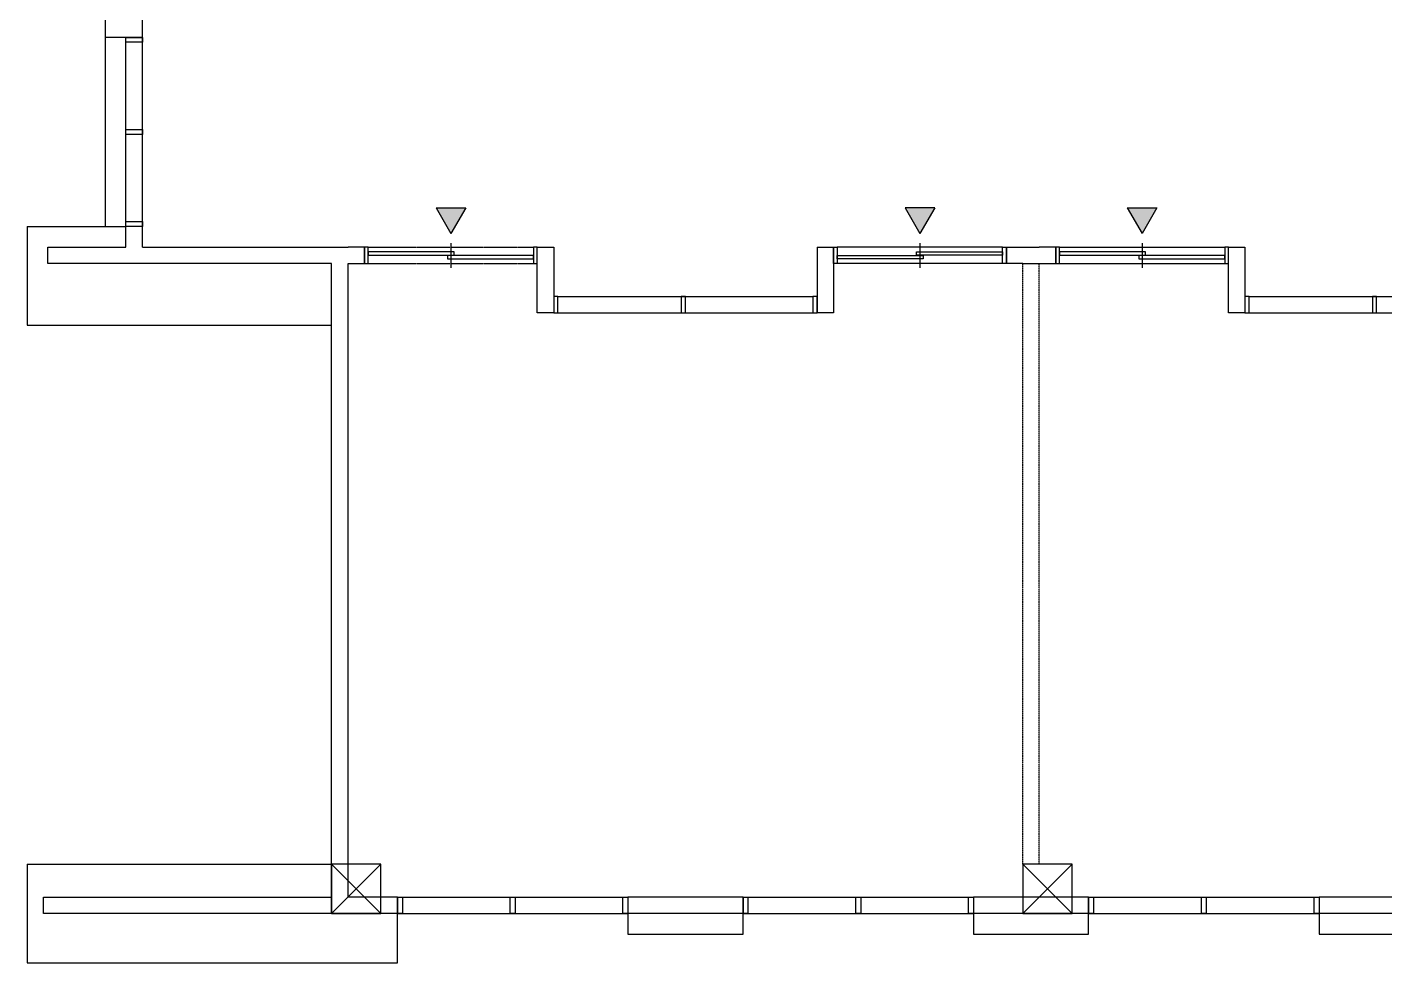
# Model space of a CAD drawing. Header units: millimetres. Extents: x -205 to 117945, y 114 to 103664.
# Drawn here: x -205 to 16295, y 83564 to 94939 of the extents above; entities that cross this region are included whole.
import ezdxf

# ---------------------------------------------------------------- set-up
doc = ezdxf.new("R2010")
doc.units = ezdxf.units.MM
doc.linetypes.add('D_HIDDEN', pattern=[0.35, 0.2, -0.15])
doc.linetypes.add('HID', pattern=[2.2, 1.5, -0.7])
for name, color, linetype in [('A-FIN', 6, 'Continuous'), ('A-FIN-GL', 5, 'Continuous'), ('A-FIN-ST', 4, 'Continuous'), ('A-HID2', 7, 'HID'), ('A-RC', 2, 'Continuous'), ('A-WND2', 253, 'Continuous'), ('AA-WAXM-CONC', 2, 'Continuous'), ('G-SYM', 7, 'Continuous'), ('H-PAT 8', 8, 'Continuous')]:
    doc.layers.add(name, color=color, linetype=linetype)
doc.layers.add('G-DEF1', color=163, linetype='Continuous', plot=False)

# ---------------------------------------------------------------- blocks, each defined once
blk = doc.blocks.new('COL')
at = {"layer": 'A-RC'}
blk.add_lwpolyline([(-2370007, 768928), (-2369407, 768928), (-2369407, 769528), (-2370007, 769528)], close=True, dxfattribs=at)
at = {"layer": 'G-DEF1', "flags": 128}
for points in [[(-2370007, 769528), (-2369407, 768928)], [(-2370007, 768928), (-2369407, 769528)]]:
    blk.add_lwpolyline(points, dxfattribs=at)
blk = doc.blocks.new('교실문')
at = {"layer": 'G-SYM'}
h = blk.add_hatch(color=256, dxfattribs=at)
h.dxf.hatch_style = 1
h.paths.add_polyline_path([(241522, -220325), (241162, -220325), (241342, -220637)])
blk.add_line((241342, -220751), (241342, -221051))
for points in [[(240292, -221001), (240337, -221001), (240337, -220801), (240292, -220801)], [(242347, -221001), (242392, -221001), (242392, -220801), (242347, -220801)]]:
    blk.add_lwpolyline(points, close=True)
at = {"layer": 'A-FIN-GL', "flags": 128}
for points in [[(240337, -220898), (241382, -220898), (241382, -220858), (240337, -220858)], [(241302, -220944), (242347, -220944), (242347, -220904), (241302, -220904)]]:
    blk.add_lwpolyline(points, close=True, dxfattribs=at)
at = {"layer": 'G-SYM'}
for p, q in [((241162, -220325), (241522, -220325)), ((241162, -220325), (241342, -220637)), ((241522, -220325), (241342, -220637))]:
    blk.add_line(p, q, dxfattribs=at)
at = {"layer": 'H-PAT 8', "linetype": 'D_HIDDEN'}
for p, q in [((240337, -220801), (242347, -220801)), ((240337, -221001), (242347, -221001))]:
    blk.add_line(p, q, dxfattribs=at)
blk = doc.blocks.new('DOOR-2')
at = {"layer": 'A-FIN-GL', "flags": 128}
for points in [[(13367034, -3300902), (13370134, -3300902)], [(13367034, -3301102), (13370134, -3301102)]]:
    blk.add_lwpolyline(points, dxfattribs=at)
at = {"layer": 'A-FIN-ST'}
for points in [[(13367034, -3301102), (13367034, -3300902), (13366984, -3300902), (13366984, -3301102)], [(13368584, -3301102), (13368584, -3300902), (13368534, -3300902), (13368534, -3301102)], [(13370184, -3301102), (13370184, -3300902), (13370134, -3300902), (13370134, -3301102)]]:
    blk.add_lwpolyline(points, close=True, dxfattribs=at)

msp = doc.modelspace()

# ---------------------------------------------------------------- linework, layer by layer
at = {"layer": 'A-FIN'}
for p, q in [((745, 94814), (745, 95714)), ((1195, 94814), (1195, 95064)), ((1195, 94814), (745, 94814)), ((-205, 92514), (745, 92514)), ((-205, 92514), (-205, 91314)), ((745, 92514), (995, 92514)), ((-205, 91314), (3495, 91314)), ((-205, 84764), (-205, 83564)), ((-205, 84764), (3495, 84764)), ((4295, 83564), (4295, 84164)), ((7095, 84164), (7095, 83914)), ((8495, 83914), (8495, 84164)), ((11295, 84164), (11295, 83914)), ((12695, 83914), (12695, 84164)), ((15495, 84164), (15495, 83914)), ((7095, 83914), (8495, 83914)), ((11295, 83914), (12695, 83914)), ((15495, 83914), (16895, 83914)), ((-205, 83564), (4295, 83564))]:
    msp.add_line(p, q, dxfattribs=at)
at = {"layer": 'A-FIN-GL'}
for p, q in [((995, 92514), (995, 94814)), ((1195, 92514), (1195, 94814))]:
    msp.add_line(p, q, dxfattribs=at)
at = {"layer": 'A-FIN-GL', "flags": 128}
for points in [[(4295, 84364), (7095, 84364)], [(8495, 84364), (11295, 84364)], [(12695, 84364), (15495, 84364)], [(4295, 84164), (7095, 84164)], [(8495, 84164), (11295, 84164)], [(12695, 84164), (15495, 84164)]]:
    msp.add_lwpolyline(points, dxfattribs=at)
at = {"layer": 'A-FIN-ST'}
for p, q in [((995, 94754), (995, 94814)), ((995, 94814), (1195, 94814)), ((1195, 94754), (995, 94754)), ((1195, 94814), (1195, 94754)), ((995, 93634), (995, 93694)), ((995, 93694), (1195, 93694)), ((1195, 93634), (995, 93634)), ((1195, 93694), (1195, 93634)), ((995, 92514), (995, 92574)), ((995, 92574), (1195, 92574)), ((1195, 92574), (1195, 92514)), ((1195, 92514), (995, 92514))]:
    msp.add_line(p, q, dxfattribs=at)
for points in [[(4355, 84164), (4295, 84164), (4295, 84364), (4355, 84364)], [(5725, 84164), (5665, 84164), (5665, 84364), (5725, 84364)], [(7095, 84164), (7035, 84164), (7035, 84364), (7095, 84364)], [(8555, 84164), (8495, 84164), (8495, 84364), (8555, 84364)], [(9925, 84164), (9865, 84164), (9865, 84364), (9925, 84364)], [(11295, 84164), (11235, 84164), (11235, 84364), (11295, 84364)], [(12755, 84164), (12695, 84164), (12695, 84364), (12755, 84364)], [(14125, 84164), (14065, 84164), (14065, 84364), (14125, 84364)], [(15495, 84164), (15435, 84164), (15435, 84364), (15495, 84364)]]:
    msp.add_lwpolyline(points, close=True, dxfattribs=at)
at = {"layer": 'A-HID2'}
for p, q in [((11895, 84764), (11895, 92064)), ((12095, 84764), (12095, 92064))]:
    msp.add_line(p, q, dxfattribs=at)
at = {"layer": 'A-RC'}
for p, q in [((995, 92264), (995, 92514)), ((1195, 92514), (995, 92514)), ((1195, 92264), (1195, 92514)), ((45, 92064), (45, 92264)), ((45, 92264), (995, 92264)), ((1195, 92264), (3695, 92264)), ((11895, 92264), (12095, 92264)), ((3495, 92064), (45, 92064)), ((3495, 84764), (3495, 92064)), ((3695, 84764), (3695, 92064)), ((11895, 92064), (12095, 92064)), ((3495, 84164), (3495, 84764)), ((3695, 84364), (3695, 84764)), ((-5, 84164), (-5, 84364)), ((-5, 84364), (3495, 84364)), ((4295, 84364), (3695, 84364)), ((4295, 84364), (4295, 84164)), ((7095, 84364), (7095, 84164)), ((8495, 84364), (7095, 84364)), ((8495, 84364), (8495, 84164)), ((11295, 84364), (11295, 84164)), ((12695, 84364), (11295, 84364)), ((12695, 84364), (12695, 84164)), ((15495, 84364), (15495, 84164)), ((16895, 84364), (15495, 84364)), ((3495, 84164), (-5, 84164)), ((4295, 84164), (3495, 84164)), ((8495, 84164), (7095, 84164)), ((12695, 84164), (11295, 84164)), ((16895, 84164), (15495, 84164))]:
    msp.add_line(p, q, dxfattribs=at)
at = {"layer": 'A-WND2'}
msp.add_line((745, 92514), (745, 94814), dxfattribs=at)
at = {"layer": 'AA-WAXM-CONC'}
for p, q in [((6195, 92264), (6195, 91464)), ((9395, 92264), (9395, 91464)), ((14595, 92264), (14595, 91464))]:
    msp.add_line(p, q, dxfattribs=at)
for points in [[(3695, 92064), (3895, 92064), (3895, 92264), (3695, 92264)], [(6195, 91464), (5995, 91464), (5995, 92264), (6195, 92264)], [(9395, 92264), (9595, 92264), (9595, 91464), (9395, 91464)], [(11895, 92064), (11695, 92064), (11695, 92264), (11895, 92264)], [(12095, 92064), (12295, 92064), (12295, 92264), (12095, 92264)], [(14595, 91464), (14395, 91464), (14395, 92264), (14595, 92264)]]:
    msp.add_lwpolyline(points, dxfattribs=at)

# ---------------------------------------------------------------- block references
for name, p in [('교실문', (-236397, 313065)), ('교실문', (-227997, 313065)), ('DOOR-2', (-13360789, 3392566)), ('DOOR-2', (-13352389, 3392566)), ('COL', (2373502, -684765)), ('COL', (2381902, -684765))]:
    msp.add_blockref(name, p)
at = {"xscale": -1}
msp.add_blockref('교실문', (251987, 313065), dxfattribs=at)

doc.saveas('drawing.dxf')
